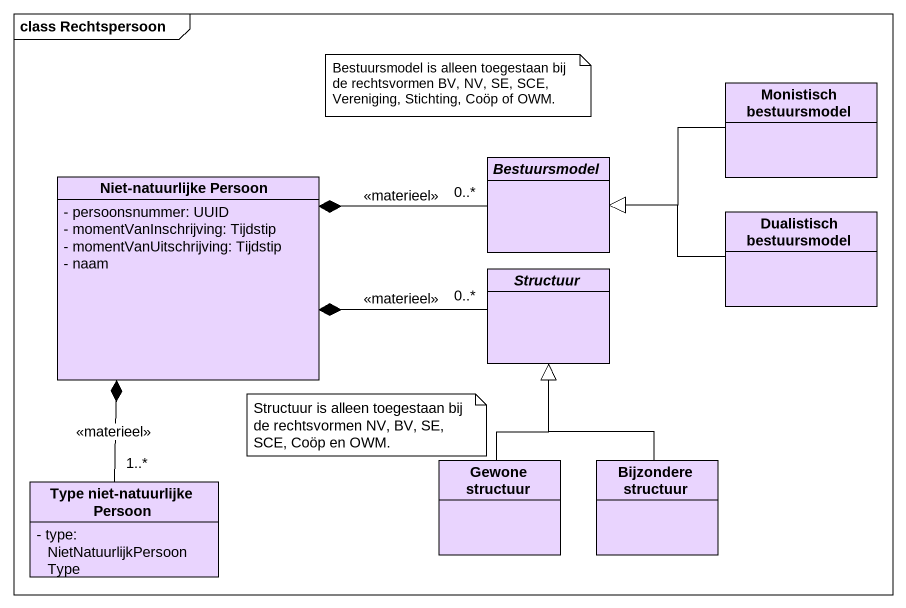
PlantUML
@startuml
mainframe class Rechtspersoon
hide circle
hide empty members
skinparam classAttributeIconSize 0
class "Monistisch bestuursmodel" as Monistisch_bestuursmodel #E9D4FE
class "Niet-natuurlijke Persoon" as Niet_natuurlijke_Persoon #E9D4FE {
  - persoonsnummer: UUID
  - momentVanInschrijving: Tijdstip
  - momentVanUitschrijving: Tijdstip
  - naam
}
abstract class Bestuursmodel #E9D4FE
class "Dualistisch bestuursmodel" as Dualistisch_bestuursmodel #E9D4FE
abstract class Structuur #E9D4FE
class "Type niet-natuurlijke Persoon" as Type_niet_natuurlijke #E9D4FE {
  - type: NietNatuurlijkPersoonType
}
class "Gewone structuur" as Gewone_structuur #E9D4FE
class "Bijzondere structuur" as Bijzondere_structuur #E9D4FE
Monistisch_bestuursmodel -left-|> Bestuursmodel
Bestuursmodel "0..*" -left-* Niet_natuurlijke_Persoon : <<materieel>>
Dualistisch_bestuursmodel -left-|> Bestuursmodel
Structuur "0..*" -left-* Niet_natuurlijke_Persoon : <<materieel>>
Type_niet_natuurlijke "1..*" -up-* Niet_natuurlijke_Persoon : <<materieel>>
Gewone_structuur -up-|> Structuur
Bijzondere_structuur -up-|> Structuur
note as N1
  Bestuursmodel is alleen toegestaan bij de rechtsvormen BV, NV, SE, SCE, Vereniging, Stichting, Coöp of OWM.
end note
note as N2
  Structuur is alleen toegestaan bij de rechtsvormen NV, BV, SE, SCE, Coöp en OWM.
end note
@enduml
